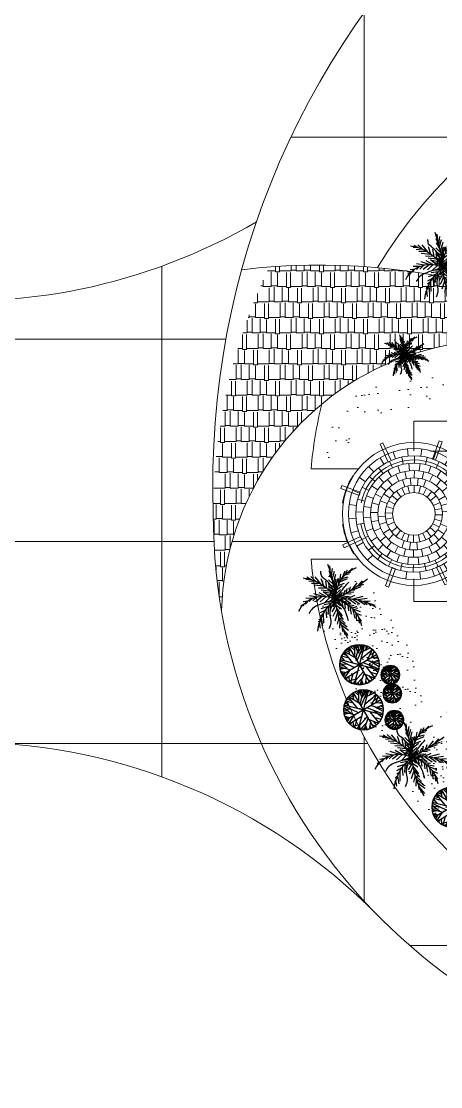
# Model space of a CAD drawing. Header units: millimetres. Extents: x 287 to 445, y 520 to 576.
# Drawn here: x 315.92 to 322.5, y 534.36 to 551.1 of the extents above; entities that cross this region are included whole.
import ezdxf

# ---------------------------------------------------------------- set-up
doc = ezdxf.new("R2010")
doc.units = ezdxf.units.MM
doc.header["$LTSCALE"] = 0.015
for name, color, linetype, lineweight in [('Layer2', 32, 'Continuous', 9), ('MOBILIARIO1', 34, 'Continuous', 9), ('pasto', 56, 'Continuous', 5), ('PISOS', 7, 'Continuous', 18), ('rene pluma 01', 135, 'Continuous', 9), ('rene pluma02', 25, 'Continuous', 20), ('vereda', 31, 'Continuous', 13)]:
    doc.layers.add(name, color=color, linetype=linetype, lineweight=lineweight)
doc.layers.add('puntos alameda', color=94, linetype='Continuous')
pattern_1 = [(0, (-12.079, 0), (0, 3.175), []), (90, (-12.079, 0), (-3.175, 2e-16), [])]

# ---------------------------------------------------------------- blocks, each defined once
blk = doc.blocks.new('A$C09AA4061')
at = {"layer": 'rene pluma02'}
for p, q in [((5.217, 10.8), (5.1, 11.39)), ((6.259, 10.89), (6.274, 11.492)), ((7.296, 10.75), (7.441, 11.334)), ((3.317, 9.956), (2.959, 10.44)), ((4.221, 10.484), (3.976, 11.034)), ((4.892, 10.096), (4.71, 10.669)), ((5.788, 10.275), (5.736, 10.874)), ((6.701, 10.253), (6.781, 10.849)), ((7.587, 10.032), (7.796, 10.596)), ((8.276, 10.387), (8.546, 10.925)), ((2.552, 9.244), (2.096, 9.637)), ((3.324, 9.181), (2.915, 9.622)), ((4.057, 9.726), (3.754, 10.245)), ((4.709, 9.384), (4.465, 9.934)), ((5.453, 9.621), (5.335, 10.21)), ((5.892, 9.077), (5.84, 9.676)), ((6.231, 9.688), (6.245, 10.289)), ((6.54, 9.061), (6.62, 9.657)), ((7.004, 9.584), (7.15, 10.167)), ((7.736, 9.312), (8.006, 9.85)), ((8.403, 9.622), (8.73, 10.126)), ((9.153, 9.817), (9.535, 10.283)), ((2.728, 8.49), (2.232, 8.829)), ((3.462, 8.459), (3.007, 8.852)), ((4.034, 8.991), (3.676, 9.474)), ((4.143, 8.301), (3.734, 8.741)), ((4.664, 8.687), (4.36, 9.206)), ((5.196, 8.285), (4.953, 8.835)), ((5.256, 8.95), (5.074, 9.523)), ((5.688, 8.441), (5.57, 9.031)), ((6.202, 8.486), (6.216, 9.087)), ((6.713, 8.417), (6.859, 9)), ((7.169, 8.904), (7.378, 9.468)), ((7.748, 8.613), (8.075, 9.118)), ((8.391, 8.887), (8.772, 9.352)), ((9.109, 9.043), (9.539, 9.464)), ((9.884, 9.07), (10.358, 9.44)), ((1.96, 8.382), (1.429, 8.665)), ((2.298, 7.684), (1.739, 7.907)), ((3.021, 7.815), (2.491, 8.099)), ((3.72, 7.81), (3.224, 8.15)), ((4.373, 7.674), (3.918, 8.067)), ((4.962, 7.42), (4.552, 7.86)), ((5.27, 7.648), (4.967, 8.168)), ((5.62, 7.804), (5.438, 8.377)), ((5.996, 7.879), (5.944, 8.478)), ((6.379, 7.87), (6.459, 8.466)), ((6.751, 7.777), (6.96, 8.341)), ((7.093, 7.605), (7.421, 8.109)), ((7.629, 7.957), (8.01, 8.422)), ((8.06, 7.494), (8.551, 7.84)), ((8.25, 8.203), (8.679, 8.623)), ((8.723, 7.565), (9.25, 7.855)), ((8.937, 8.329), (9.411, 8.699)), ((9.777, 8.144), (10.303, 8.434)), ((10.53, 7.962), (11.086, 8.193)), ((1.572, 7.411), (0.992, 7.571)), ((2.731, 7.09), (2.152, 7.251)), ((3.414, 7.238), (2.856, 7.461)), ((4.082, 7.249), (3.551, 7.532)), ((4.531, 6.792), (3.973, 7.015)), ((4.712, 7.13), (4.216, 7.47)), ((7.39, 7.362), (7.82, 7.782)), ((7.67, 6.985), (8.196, 7.275)), ((8.308, 7.042), (8.864, 7.272)), ((8.971, 6.966), (9.549, 7.133)), ((9.419, 7.502), (9.975, 7.732)), ((10.126, 7.301), (10.704, 7.468)), ((10.822, 6.958), (11.415, 7.061)), ((1.406, 6.378), (0.805, 6.408)), ((2.054, 6.804), (1.461, 6.899)), ((2.607, 6.319), (2.007, 6.349)), ((3.242, 6.613), (2.648, 6.708)), ((3.89, 6.77), (3.311, 6.93)), ((4.429, 6.422), (3.835, 6.518)), ((7.816, 6.631), (8.394, 6.798)), ((7.882, 6.253), (8.482, 6.29)), ((8.452, 6.547), (9.044, 6.649)), ((9.082, 6.327), (9.682, 6.364)), ((9.637, 6.752), (10.229, 6.855)), ((10.282, 6.401), (10.883, 6.438)), ((1.471, 5.334), (0.878, 5.232)), ((2.01, 5.892), (1.41, 5.855)), ((2.655, 5.54), (2.063, 5.437)), ((3.21, 5.965), (2.61, 5.928)), ((3.321, 5.327), (2.743, 5.159)), ((3.84, 5.746), (3.248, 5.643)), ((3.984, 5.251), (3.428, 5.02)), ((4.41, 6.039), (3.81, 6.002)), ((4.476, 5.662), (3.898, 5.494)), ((4.622, 5.308), (4.096, 5.018)), ((7.761, 5.501), (8.319, 5.278)), ((7.863, 5.87), (8.457, 5.775)), ((8.402, 5.523), (8.981, 5.362)), ((9.05, 5.68), (9.644, 5.584)), ((9.685, 5.973), (10.285, 5.944)), ((10.238, 5.489), (10.831, 5.393)), ((10.886, 5.914), (11.487, 5.885)), ((2.166, 4.992), (1.588, 4.824)), ((2.945, 4.628), (2.402, 4.37)), ((3.569, 4.728), (3.042, 4.438)), ((4.302, 4.705), (3.829, 4.334)), ((4.903, 4.931), (4.473, 4.51)), ((5.199, 4.688), (4.872, 4.183)), ((5.541, 4.516), (5.332, 3.952)), ((5.913, 4.423), (5.833, 3.827)), ((6.296, 4.414), (6.348, 3.815)), ((6.672, 4.489), (6.854, 3.916)), ((7.023, 4.644), (7.326, 4.125)), ((7.33, 4.873), (7.74, 4.432)), ((7.58, 5.163), (8.076, 4.823)), ((7.919, 4.618), (8.374, 4.226)), ((8.21, 5.044), (8.741, 4.76)), ((8.572, 4.483), (9.068, 4.143)), ((8.878, 5.055), (9.436, 4.832)), ((9.271, 4.477), (9.802, 4.194)), ((9.561, 5.202), (10.14, 5.042)), ((9.994, 4.609), (10.553, 4.385)), ((10.72, 4.882), (11.3, 4.721)), ((1.762, 4.33), (1.206, 4.1)), ((2.62, 3.969), (2.109, 3.653)), ((3.355, 3.964), (2.882, 3.593)), ((4.043, 4.09), (3.613, 3.67)), ((4.544, 3.679), (4.217, 3.175)), ((4.663, 4.336), (4.282, 3.871)), ((5.579, 3.876), (5.434, 3.292)), ((6.09, 3.807), (6.076, 3.205)), ((6.604, 3.851), (6.722, 3.261)), ((7.541, 4.267), (7.9, 3.784)), ((7.629, 3.605), (7.932, 3.086)), ((8.149, 3.992), (8.559, 3.552)), ((8.83, 3.833), (9.285, 3.441)), ((9.564, 3.803), (10.06, 3.463)), ((10.332, 3.911), (10.863, 3.627)), ((2.266, 3.414), (1.774, 3.067)), ((3.183, 3.249), (2.753, 2.829)), ((3.901, 3.405), (3.52, 2.94)), ((3.889, 2.67), (3.562, 2.166)), ((4.556, 2.98), (4.286, 2.443)), ((5.123, 3.388), (4.914, 2.824)), ((5.288, 2.709), (5.142, 2.125)), ((5.752, 3.231), (5.672, 2.635)), ((6.4, 3.216), (6.452, 2.617)), ((6.839, 2.672), (6.957, 2.082)), ((7.036, 3.342), (7.218, 2.769)), ((7.584, 2.908), (7.828, 2.358)), ((8.258, 3.302), (8.616, 2.819)), ((8.968, 3.111), (9.377, 2.671)), ((9.741, 3.048), (10.196, 2.655)), ((3.139, 2.475), (2.758, 2.01)), ((4.705, 2.261), (4.496, 1.697)), ((5.591, 2.039), (5.511, 1.443)), ((6.062, 2.604), (6.047, 2.003)), ((6.504, 2.018), (6.556, 1.419)), ((7.4, 2.196), (7.582, 1.623)), ((8.071, 1.809), (8.316, 1.259)), ((8.235, 2.567), (8.538, 2.048)), ((8.975, 2.336), (9.333, 1.853)), ((6.033, 1.402), (6.019, 0.8)), ((7.075, 1.493), (7.193, 0.902))]:
    blk.add_line(p, q, dxfattribs=at)
for points in [[(7.882, 12.225), (7.624, 12.292), (7.217, 10.744), (7.475, 10.676)], [(2.843, 11.543), (3.073, 11.677), (3.88, 10.294), (3.65, 10.16)], [(11.677, 9.219), (11.542, 9.45), (10.16, 8.643), (10.294, 8.412)], [(0, 7.625), (0.068, 7.883), (1.616, 7.476), (1.548, 7.218)], [(12.292, 4.667), (12.224, 4.409), (10.676, 4.816), (10.744, 5.075)], [(0.75, 2.843), (0.615, 3.074), (1.998, 3.88), (2.133, 3.65)], [(9.219, 0.615), (9.449, 0.75), (8.643, 2.133), (8.412, 1.998)], [(4.41, 0.068), (4.668, 0), (5.075, 1.548), (4.817, 1.616)]]:
    blk.add_lwpolyline(points, close=True, dxfattribs=at)
for radius in [5.835, 5.347, 4.745, 4.144, 3.543, 2.942, 2.34, 1.739]:
    blk.add_circle((6.146, 6.146), radius, dxfattribs=at)
for radius, start, end in [(4.405, 196.62472, 173.68435), (5.878, 153.31783, 177.01051), (5.878, 194.15014, 219.11783)]:
    blk.add_arc((6.146, 6.146), radius, start, end, dxfattribs=at)
blk = doc.blocks.new('i')
at = {"layer": 'puntos alameda'}
for points in [[(6835.99, 3373.66), (6835.19, 3373.05), (6835.27, 3373.77)], [(6835.98, 3374.24), (6835.4, 3373.52), (6835.55, 3374.13)], [(6832.64, 3373.38), (6832.55, 3372.67), (6832.41, 3372.82)], [(6832.47, 3372.41), (6832.75, 3372.13), (6832.88, 3373.08)], [(6833.06, 3372.78), (6833.03, 3371.58), (6832.64, 3371.93)], [(6834.41, 3372.48), (6834.71, 3371.51), (6835.38, 3372.32)], [(6835.61, 3372.81), (6834.86, 3372.09), (6834.66, 3372.9)], [(6834.98, 3373.37), (6835, 3372.54), (6835.86, 3373.21)], [(6837.57, 3372.53), (6837.18, 3372), (6837.29, 3372.78)], [(6832.67, 3371.5), (6833.3, 3371.16), (6833.36, 3372.11)], [(6832.74, 3371.01), (6833.63, 3370.73), (6833.55, 3371.73)], [(6833.81, 3371.26), (6833.93, 3370.42), (6833.09, 3370.57)], [(6834.06, 3371.42), (6834.54, 3370.61), (6835.17, 3371.07)], [(6835.3, 3371.89), (6834.6, 3371), (6834.15, 3371.95)], [(6836.68, 3370.68), (6835.92, 3370.57), (6835.99, 3371.31)], [(6836.36, 3371.69), (6836.19, 3370.78), (6837.11, 3370.96)], [(6837.42, 3371.41), (6836.5, 3371.07), (6836.76, 3372.17)], [(6837.01, 3372.47), (6836.91, 3371.56), (6837.52, 3371.82)], [(6830.3, 3370.68), (6830.7, 3370.44), (6830.55, 3370.74)], [(6830.57, 3370.16), (6831.15, 3370.08), (6830.82, 3370.48)], [(6830.92, 3369.74), (6831.73, 3369.77), (6831.32, 3370.17)], [(6831.34, 3369.45), (6832.24, 3369.61), (6831.74, 3370.1)], [(6832.12, 3370.12), (6832.85, 3369.54), (6831.87, 3369.24)], [(6832.46, 3369.09), (6833.32, 3369.57), (6832.63, 3370.21)], [(6833.19, 3370.29), (6833.82, 3369.67), (6832.99, 3369.02)], [(6833.62, 3370.25), (6834.25, 3370.12), (6834.1, 3370.72)], [(6833.77, 3369.26), (6834.21, 3369.81), (6833.79, 3370.17)], [(6835, 3370.67), (6834.5, 3370.23), (6834.15, 3370.82)], [(6835.36, 3370.02), (6834.79, 3370.02), (6835.01, 3370.48)], [(6835.48, 3369.69), (6834.92, 3369.92), (6835.77, 3370.35)], [(6835.73, 3370.21), (6835.15, 3370.15), (6835.32, 3370.76)], [(6836.1, 3369.56), (6835.47, 3369.83), (6836.29, 3370.43)], [(6836.16, 3370.44), (6835.52, 3370.33), (6835.62, 3371)], [(6836.73, 3369.47), (6835.97, 3369.83), (6836.86, 3370.47)], [(6837.72, 3369.56), (6836.51, 3369.88), (6837.36, 3370.47)], [(6838.24, 3369.83), (6837.11, 3369.98), (6837.99, 3370.53)], [(6838.59, 3370.12), (6837.85, 3370.18), (6838.22, 3370.57)], [(6839.06, 3370.62), (6838.36, 3370.38), (6838.68, 3370.68)], [(6832.72, 3368.77), (6833.7, 3368.89), (6833.7, 3368.13)], [(6834.04, 3368.58), (6834.01, 3369.24), (6833.17, 3369.07)], [(6833.57, 3369.33), (6834.24, 3369.57), (6834.24, 3368.97)], [(6833.63, 3368.34), (6834.31, 3368.84), (6834.47, 3367.96)], [(6833.77, 3368.75), (6834.36, 3369.15), (6834.46, 3368.36)], [(6833.91, 3369.01), (6834.38, 3369.5), (6834.52, 3368.88)], [(6834.97, 3369.21), (6834.47, 3369.57), (6834.39, 3368.9)], [(6835.05, 3368.75), (6834.49, 3369.3), (6834.43, 3368.54)], [(6835.23, 3368.29), (6834.57, 3368.83), (6834.57, 3367.97)], [(6835, 3369.26), (6834.71, 3369.81), (6835.13, 3369.89)], [(6835.57, 3369.76), (6834.98, 3369.66), (6835.28, 3369.07)], [(6835.62, 3368.82), (6835.29, 3369.49), (6835.95, 3369.56)], [(6836.31, 3369.28), (6835.72, 3369.24), (6835.85, 3368.64)], [(6836.22, 3368.42), (6836.05, 3369.04), (6836.63, 3369.03)], [(6837.47, 3368.43), (6836.36, 3368.85), (6837.03, 3367.94)], [(6831.02, 3367.24), (6831.53, 3367.54), (6830.92, 3367.56)], [(6831.5, 3367.19), (6832.06, 3367.73), (6831.28, 3367.8)], [(6831.96, 3367.22), (6832.6, 3368.01), (6831.6, 3368.02)], [(6831.88, 3368.2), (6833.05, 3368.31), (6832.75, 3367.45)], [(6833.24, 3367.73), (6833.39, 3368.59), (6832.42, 3368.57)], [(6833.59, 3367.97), (6834.24, 3368.46), (6834.54, 3367.46)], [(6833.62, 3367.57), (6834.17, 3368.1), (6834.5, 3366.89)], [(6833.69, 3366.95), (6834.05, 3367.57), (6834.33, 3366.55)], [(6834.57, 3367.97), (6834.77, 3367.43), (6834.75, 3368.26), (6835.53, 3367.98)], [(6835.86, 3367.48), (6834.94, 3367.87), (6835.1, 3366.91)], [(6835.57, 3366.53), (6835.21, 3367.44), (6835.95, 3367.24)], [(6837.65, 3367.72), (6837.06, 3368.35), (6837.84, 3368.12)], [(6834.07, 3366.22), (6833.94, 3367.14), (6833.68, 3366.5)], [(6833.74, 3365.91), (6833.82, 3366.69)], [(6836.1, 3366.87), (6835.55, 3367.04), (6835.9, 3366.37)], [(6836.49, 3366.2), (6835.98, 3366.66), (6836.23, 3366.68)]]:
    blk.add_lwpolyline(points, dxfattribs=at)
for centre, radius, start, end in [((6845.11, 3369.14), 10.67, 149.2725, 175.7189), ((6837.86, 3374.37), 5.58, 186.8007, 232.5313), ((6833.61, 3373.88), 4.03, 282.3691, 348.2759), ((6832.93, 3372.75), 3.2, 206.1678, 298.8527), ((6830.03, 3372.38), 5.07, 276.4241, 331.1994), ((6814.48, 3372.25), 20.12, 341.0229, 353.4051), ((6835.7, 3376.51), 6.69, 259.4397, 302.1776), ((6816.6, 3337.66), 36.9, 53.9971, 61.0215), ((6838.32, 3369.72), 3.86, 176.7505, 249.5716)]:
    blk.add_arc(centre, radius, start, end, dxfattribs=at)
for points in [[(6834.47, 3369.94), (6833.76, 3371.84), (6833.89, 3372.69), (6833.66, 3373.46)], [(6834.47, 3369.94), (6832.57, 3370.54), (6831.69, 3371.03), (6831.28, 3371.61)], [(6834.47, 3369.94), (6835.61, 3371.35), (6835.9, 3372.25), (6835.95, 3372.44)], [(6834.47, 3369.94), (6833.44, 3367.73), (6832.77, 3367.07), (6832.68, 3366.56)], [(6834.47, 3369.94), (6835.56, 3368.39), (6836.04, 3367.85)]]:
    blk.add_spline(points, degree=3, dxfattribs=at)
blk = doc.blocks.new('Tree - deciduous plan')
for p, q in [((-49.8627, 32.8214), (-32.7853, 32.8214)), ((-45.8134, 38.2383), (-40.5318, 33.0471)), ((-43.8768, 36.4326), (-44.405, 40.2696)), ((42, 42), (-42, -42)), ((42, -42), (-42, 42)), ((-40.1797, 44.558), (-36.4825, 43.2038)), ((-37.0107, 47.0408), (-35.25, 35.5298)), ((-32.6092, 50.4264), (-23.2782, 23.5674)), ((-31.2008, 51.1035), (-0.2149, 20.1818)), ((-26.4472, 46.5894), (-26.2712, 53.8116)), ((-22.0458, 42.0753), (-16.5881, 57.6486)), ((-21.1656, 55.8436), (-0.0388, 45.0094)), ((-12.5388, 54.9406), (-7.9613, 59.4546)), ((-12.3627, 32.1443), (-12.5388, 58.7776)), ((-5.3205, 59.6806), (16.5105, 16.7963)), ((2.426, 54.9406), (-1.4472, 59.9056)), ((0, 59.9996), (0, -60)), ((0.4894, 48.6208), (3.6584, 59.6806)), ((18.2711, 35.5298), (5.419, 59.6806)), ((9.8203, 51.5549), (12.8133, 58.5516)), ((19.6795, 19.5047), (16.3344, 57.6486)), ((17.0387, 51.1035), (23.2006, 55.1666)), ((17.7429, 43.6552), (25.4894, 54.2636)), ((31.6513, 50.8778), (30.2429, 30.5643)), ((31.1232, 42.5267), (35.8767, 48.1693)), ((36.2288, 25.1474), (48.9049, 35.0784)), ((37.1091, 37.1098), (46.6161, 37.5612)), ((-59.7219, 2.8025), (-12.0106, 12.0565)), ((-32.2571, 20.6333), (-59.1937, 9.348)), ((-58.6656, 12.7336), (-35.9543, 7.5424)), ((-57.081, 17.9248), (-47.0458, 14.7649)), ((-56.0247, 20.859), (-20.8134, 20.859)), ((-54.7923, 24.4702), (-47.75, 21.0847)), ((-54.6162, -24.7335), (-20.2853, 0.0941)), ((-53.2078, 27.4044), (-40.1797, 20.859)), ((54.3626, 25.3731), (20.9119, 0.3198)), ((23.3767, 23.3417), (53.3063, 27.4044)), ((29.3626, -6.6771), (59.4682, 7.091)), ((38.5175, 13.4107), (58.2359, 13.6364)), ((-60, 0), (60, 0)), ((-59.7219, -4.8714), (-54.2641, -6.6771)), ((-45.2853, -0.1316), (-59.0177, -10.0627)), ((-58.4895, -12.3197), (-36.4825, -11.6426)), ((-57.081, -18.4138), (-45.2853, -17.9624)), ((-52.6797, -18.188), (-55.4966, -22.0251)), ((-53.2078, -27.442), (-16.7641, -16.6081)), ((-38.9472, -29.0219), (-51.4472, -30.6018)), ((-47.2219, -19.3166), (-50.2148, -26.3135)), ((-46.5177, -30.1504), (-49.5106, -33.536)), ((-35.9543, -22.4765), (-44.0529, -40.5329)), ((-19.9331, -20.2194), (-28.5599, -52.721)), ((-14.8275, -15.0282), (-14.6515, -57.6865)), ((-10.074, -10.0627), (-2.5036, -59.7178)), ((-0.0388, -19.0909), (25.8415, -53.8495)), ((9.2922, -9.1598), (59.6443, -2.8401)), ((18.6232, -18.6394), (26.7218, -53.3981)), ((18.7992, -18.6394), (57.3556, -17.2853)), ((26.3697, -18.4138), (58.9401, -9.8369)), ((30.419, -30.1504), (32.3556, -50.0125)), ((31.4753, -31.279), (49.6091, -33.3103)), ((38.1654, -18.188), (52.426, -29.0219)), ((45.9119, -24.0564), (55.595, -22.2508)), ((-32.4331, -32.4075), (-48.1021, -35.5674)), ((-43.7008, -34.6645), (-46.6937, -37.373)), ((-24.6867, -37.8244), (-38.7712, -45.7241)), ((-26.2712, -43.9185), (-34.7219, -48.6583)), ((-14.6515, -36.2445), (-27.6797, -52.9467)), ((-14.6515, -47.3041), (-25.0388, -54.3009)), ((-21.5177, -45.4984), (-19.9331, -56.1065)), ((-14.6515, -32.1818), (-3.912, -59.4922)), ((-8.4895, -47.5298), (-11.4825, -58.5893)), ((-6.3768, -52.721), (-9.3698, -58.815)), ((-6.2008, -36.2445), (17.919, -57.0094)), ((8.4119, -53.1724), (3.8344, -59.4922)), ((5.9471, -46.6269), (10.5246, -58.5893)), ((22.8485, -36.4702), (35.3485, -48.4326)), ((24.7852, -44.8213), (23.0246, -54.978)), ((41.5105, -32.6332), (46.088, -38.0501))]:
    blk.add_line(p, q)
blk.add_circle((0, 0), 60)

msp = doc.modelspace()

# ---------------------------------------------------------------- hatches: boundary and pattern name
at = {"layer": 'Layer2'}
h = msp.add_hatch(dxfattribs=at)
h.set_pattern_fill('AR-RSHKE', color=256, scale=0.0008, style=0)
h.set_pattern_definition([(0, (-12.07894, 0), (0.51816, 0.24384), [0.12192, -0.1016, 0.14224, -0.06096, 0.18288, -0.08128]), (0, (-11.95702, 0.01016), (0.51816, 0.24384), [0.1016, -0.38608, 0.08128, -0.12192]), (0, (-11.71318, -0.01524), (0.51816, 0.24384), [0.06096, -0.62992]), (90, (-12.07894, 0), (-0.17272, 0.24384), [0.23368, -0.74168]), (90, (-11.95702, 0), (-0.17272, 0.24384), [0.2286, -0.74676]), (90, (-11.85542, 0), (-0.17272, 0.24384), [0.21336, -0.762]), (90, (-11.71318, -0.01524), (-0.17272, 0.24384), [0.23368, -0.74168]), (90, (-11.65222, -0.01524), (-0.17272, 0.24384), [0.23368, -0.74168]), (90, (-11.46934, 0), (-0.17272, 0.24384), [0.22352, -0.75184])])
h.paths.add_polyline_path([(319.811, 547.238, 0.111881), (318.932, 543.359, 0.042603), (319.062, 541.833, -0.690093), (326.715, 544.55, -0.080873), (327.156, 544.875, 0.196988)])
at = {"layer": 'pasto', "ltscale": 0.3}
h = msp.add_hatch(dxfattribs=at)
h.set_pattern_fill('AR-SAND', color=256, scale=0.01, style=0)
h.set_pattern_definition([(37.5, (237.249, 649.2464), (-0.0160003, 0.4894132), [0, -0.38608, 0, -0.4318, 0, -0.41275]), (7.5, (237.249, 649.2464), (0.4495233, 0.716825), [0, -0.20828, 0, -0.34798, 0, -0.13335]), (327.5, (236.93657, 649.2464), (0.7909924, 0.0014372), [0, -0.127, 0, -0.4572, 0, -0.5969]), (317.5, (236.9366, 649.2464), (0.7635565, 0.2229293), [0, -0.0635, 0, -0.29972, 0, -0.3429])])
h.paths.add_polyline_path([(320.584, 544.069), (320.975, 544.069), (321.235, 544.329), (321.384, 544.478), (321.384, 544.85), (321.682, 544.85), (321.905, 544.85), (322.101, 545.045), (322.24, 545.185), (322.929, 544.98), (323.357, 544.999), (323.804, 545.11), (324.157, 545.166), (324.734, 545.11), (325.088, 545.036), (325.348, 545.259), (324.641, 545.445), (324.101, 545.426), (323.729, 545.668), (323.45, 545.78), (322.724, 545.687), (322.054, 545.575), (321.328, 545.352), (320.956, 545.11), (320.789, 544.776), (320.714, 544.366), (320.64, 544.125)])
h = msp.add_hatch(dxfattribs=at)
h.set_pattern_fill('AR-SAND', color=256, scale=0.008, style=0)
h.set_pattern_definition([(37.5, (336.92142, 322.00558), (-0.01280025, 0.3915306), [0, -0.308864, 0, -0.34544, 0, -0.3302]), (7.5, (336.9214, 322.0056), (0.3596186, 0.5734601), [0, -0.166624, 0, -0.278384, 0, -0.10668]), (327.5, (336.6715, 322.0056), (0.6327939, 0.00114975), [0, -0.1016, 0, -0.36576, 0, -0.47752]), (317.5, (336.6715, 322.0056), (0.6108452, 0.1783435), [0, -0.0508, 0, -0.239776, 0, -0.27432])])
edge = h.paths.add_edge_path()
edge.add_arc((320.986, 541.86), 0.588, 0, 360)
h = msp.add_hatch(dxfattribs=at)
h.set_pattern_fill('AR-SAND', color=256, scale=0.008, style=0)
h.set_pattern_definition([(37.5, (337.19572, 321.57926), (-0.01280025, 0.3915306), [0, -0.308864, 0, -0.34544, 0, -0.3302]), (7.5, (337.1957, 321.57926), (0.3596186, 0.5734601), [0, -0.166624, 0, -0.278384, 0, -0.10668]), (327.5, (336.9458, 321.57926), (0.6327939, 0.00114975), [0, -0.1016, 0, -0.36576, 0, -0.47752]), (317.5, (336.9458, 321.57926), (0.6108452, 0.1783435), [0, -0.0508, 0, -0.239776, 0, -0.27432])])
edge = h.paths.add_edge_path()
edge.add_arc((321.26, 541.434), 0.588, 0, 360)
h = msp.add_hatch(dxfattribs=at)
h.set_pattern_fill('AR-SAND', color=256, scale=0.008, style=0)
h.set_pattern_definition([(37.5, (337.43954, 321.1834), (-0.01280025, 0.3915306), [0, -0.308864, 0, -0.34544, 0, -0.3302]), (7.5, (337.43954, 321.1834), (0.3596186, 0.5734601), [0, -0.166624, 0, -0.278384, 0, -0.10668]), (327.5, (337.1896, 321.1834), (0.6327939, 0.00114975), [0, -0.1016, 0, -0.36576, 0, -0.47752]), (317.5, (337.1896, 321.1834), (0.6108452, 0.1783435), [0, -0.0508, 0, -0.239776, 0, -0.27432])])
edge = h.paths.add_edge_path()
edge.add_arc((321.504, 541.038), 0.588, 0, 360)
h = msp.add_hatch(dxfattribs=at)
h.set_pattern_fill('AR-SAND', color=256, scale=0.008, style=0)
h.set_pattern_definition([(37.5, (337.56145, 320.63525), (-0.01280025, 0.3915306), [0, -0.308864, 0, -0.34544, 0, -0.3302]), (7.5, (337.56145, 320.63525), (0.3596186, 0.5734601), [0, -0.166624, 0, -0.278384, 0, -0.10668]), (327.5, (337.3115, 320.63525), (0.6327939, 0.00114975), [0, -0.1016, 0, -0.36576, 0, -0.47752]), (317.5, (337.3115, 320.63525), (0.6108452, 0.1783435), [0, -0.0508, 0, -0.239776, 0, -0.27432])])
edge = h.paths.add_edge_path()
edge.add_arc((321.626, 540.49), 0.588, 0, 360)
h = msp.add_hatch(dxfattribs=at)
h.set_pattern_fill('AR-SAND', color=256, scale=0.008, style=0)
h.set_pattern_definition([(37.5, (338.78055, 319.87396), (-0.01280025, 0.3915306), [0, -0.308864, 0, -0.34544, 0, -0.3302]), (7.5, (338.78055, 319.87396), (0.3596186, 0.5734601), [0, -0.166624, 0, -0.278384, 0, -0.10668]), (327.5, (338.5306, 319.87396), (0.6327939, 0.00114975), [0, -0.1016, 0, -0.36576, 0, -0.47752]), (317.5, (338.5306, 319.87396), (0.6108452, 0.1783435), [0, -0.0508, 0, -0.239776, 0, -0.27432])])
edge = h.paths.add_edge_path()
edge.add_arc((322.845, 539.728), 0.588, 0, 360)
h = msp.add_hatch(dxfattribs=at)
h.set_pattern_fill('AR-SAND', color=256, scale=0.008, style=0)
h.set_pattern_definition([(37.5, (338.90406, 319.60364), (-0.01280025, 0.3915306), [0, -0.308864, 0, -0.34544, 0, -0.3302]), (7.5, (338.90406, 319.60364), (0.3596186, 0.5734601), [0, -0.166624, 0, -0.278384, 0, -0.10668]), (327.5, (338.65413, 319.60364), (0.6327939, 0.00114975), [0, -0.1016, 0, -0.36576, 0, -0.47752]), (317.5, (338.65413, 319.60364), (0.6108452, 0.1783435), [0, -0.0508, 0, -0.239776, 0, -0.27432])])
edge = h.paths.add_edge_path()
edge.add_arc((322.968, 539.458), 0.588, 0, 360)
h = msp.add_hatch(dxfattribs=at)
h.set_pattern_fill('AR-SAND', color=256, scale=0.008, style=0)
h.set_pattern_definition([(37.5, (338.69466, 319.45418), (-0.01280025, 0.3915306), [0, -0.308864, 0, -0.34544, 0, -0.3302]), (7.5, (338.69466, 319.4542), (0.3596186, 0.5734601), [0, -0.166624, 0, -0.278384, 0, -0.10668]), (327.5, (338.44472, 319.45418), (0.6327939, 0.00114975), [0, -0.1016, 0, -0.36576, 0, -0.47752]), (317.5, (338.4447, 319.4542), (0.6108452, 0.1783435), [0, -0.0508, 0, -0.239776, 0, -0.27432])])
edge = h.paths.add_edge_path()
edge.add_arc((322.759, 539.309), 0.588, 0, 360)
h = msp.add_hatch(dxfattribs=at)
h.set_pattern_fill('AR-SAND', color=256, scale=0.008, style=0)
h.set_pattern_definition([(37.5, (338.87415, 319.48407), (-0.01280025, 0.3915306), [0, -0.308864, 0, -0.34544, 0, -0.3302]), (7.5, (338.87415, 319.4841), (0.3596186, 0.5734601), [0, -0.166624, 0, -0.278384, 0, -0.10668]), (327.5, (338.6242, 319.48407), (0.6327939, 0.00114975), [0, -0.1016, 0, -0.36576, 0, -0.47752]), (317.5, (338.6242, 319.4841), (0.6108452, 0.1783435), [0, -0.0508, 0, -0.239776, 0, -0.27432])])
edge = h.paths.add_edge_path()
edge.add_arc((322.938, 539.339), 0.588, 0, 360)
h = msp.add_hatch(dxfattribs=at)
h.set_pattern_fill('AR-SAND', color=256, scale=0.008, style=0)
h.set_pattern_definition([(37.5, (338.3955, 319.33462), (-0.01280025, 0.3915306), [0, -0.308864, 0, -0.34544, 0, -0.3302]), (7.5, (338.3955, 319.3346), (0.3596186, 0.5734601), [0, -0.166624, 0, -0.278384, 0, -0.10668]), (327.5, (338.14556, 319.33462), (0.6327939, 0.00114975), [0, -0.1016, 0, -0.36576, 0, -0.47752]), (317.5, (338.14556, 319.3346), (0.6108452, 0.1783435), [0, -0.0508, 0, -0.239776, 0, -0.27432])])
edge = h.paths.add_edge_path()
edge.add_arc((322.46, 539.189), 0.588, 0, 360)
at = {"layer": 'PISOS'}
h = msp.add_hatch(dxfattribs=at)
h.set_pattern_fill('NET', color=256, style=0)
h.set_pattern_definition(pattern_1)
h.paths.add_polyline_path([(327.932, 550.859), (327.932, 552.359, 0.120804), (323.769, 551.338, 0.279427), (325.903, 554.859), (323.903, 554.859, -0.225052), (323.18, 553.333, 0.144371), (319.379, 547.195, -0.052475), (321.508, 547.228, -0.262989)])
h = msp.add_hatch(dxfattribs=at)
h.set_pattern_fill('NET', color=256, style=0)
h.set_pattern_definition([(180, (667.9433, 0), (0, 3.175), []), (90, (667.9433, 0), (3.175, 2e-16), [])])
h.paths.add_polyline_path([(323.18, 553.333, 0.225052), (323.903, 554.859), (325.903, 554.859, -0.279427), (323.769, 551.338, -0.120804), (327.932, 552.359), (327.932, 550.859, 0.11104), (324.722, 550.137), (321.604, 551.643, -0.045357)])
h = msp.add_hatch(dxfattribs=at)
h.set_pattern_fill('NET', color=256, style=0)
h.set_pattern_definition(pattern_1)
h.paths.add_polyline_path([(318.932, 543.359, -0.091632), (319.61, 547.947, -0.332506), (308.738, 549.192, 0.526757), (307.126, 548.842, -0.359856), (305.19, 547.242), (305.19, 545.242, 0.081212), (306.455, 545.448, -0.554141), (307.765, 544.372, 0.064656), (307.765, 542.054, -0.554141), (306.455, 540.977, 0.081212), (305.19, 541.184), (305.19, 539.184, -0.336599), (307.088, 537.742, 0.564204), (308.738, 537.284, -0.407921), (321.518, 537.045, -0.196864)])
h = msp.add_hatch(dxfattribs=at)
h.set_pattern_fill('NET', color=256, style=0)
h.set_pattern_definition(pattern_1)
h.paths.add_polyline_path([(320.633, 545.084, 0.217664), (319.062, 541.833, 0.066051), (319.767, 539.573), (321.128, 540.204, -0.168113)])
h = msp.add_hatch(dxfattribs=at)
h.set_pattern_fill('NET', color=256, style=0)
h.set_pattern_definition(pattern_1)
h.paths.add_polyline_path([(320.958, 543.359, -0.083066), (321.019, 543.724), (320.931, 543.757), (320.949, 543.805), (321.036, 543.772, -0.076837), (321.21, 544.068), (320.466, 544.068, 0.047405), (320.466, 542.649), (321.21, 542.649, -0.057578), (321.071, 542.866), (320.985, 542.827), (320.964, 542.873), (321.05, 542.913, -0.102402)])
h = msp.add_hatch(dxfattribs=at)
h.set_pattern_fill('NET', color=256, style=0)
h.set_pattern_definition(pattern_1)
h.paths.add_polyline_path([(321.128, 540.204), (319.767, 539.573, 0.127319), (322.629, 536.087, -0.0734), (323.158, 537.574, -0.11213)])

# ---------------------------------------------------------------- linework, layer by layer
at = {"layer": 'MOBILIARIO1'}
for centre, radius, start, end in [((320.601, 537.097), 10.172, 49.8756, 96.9005), ((323.404, 541.74), 4.343, 40.3288, 178.766)]:
    msp.add_arc(centre, radius, start, end, dxfattribs=at)
at = {"layer": 'PISOS'}
for p, q in [((322.344, 544.343), (323.523, 544.343)), ((320.466, 544.068), (321.21, 544.068)), ((320.466, 542.649), (321.21, 542.649))]:
    msp.add_line(p, q, dxfattribs=at)
for points in [[(322.08, 544.378), (322.08, 544.818)], [(322.08, 544.351), (322.08, 544.818), (323.523, 544.818)], [(323.523, 541.984), (322.08, 541.984), (322.08, 542.339)]]:
    msp.add_lwpolyline(points, dxfattribs=at)
for centre, radius, start, end in [((331.685, 543.819), 12.762, 131.121, 182.0666), ((327.932, 543.359), 7.5, 3.8226, 148.938), ((315.006, 555.841), 9.138, 226.6853, 300.2545), ((327.932, 543.359), 7.5, 166.702, 174.5719), ((327.932, 543.359), 9, 180, 0), ((327.932, 543.359), 7.5, 185.4281, 230.4652), ((315.006, 530.635), 9.138, 44.5483, 133.3147)]:
    msp.add_arc(centre, radius, start, end, dxfattribs=at)

# ---------------------------------------------------------------- block references
at = {"layer": 'puntos alameda', "color": 7, "linetype": 'ByBlock', "lineweight": 0}
for p, xscale, yscale, zscale, rotation in [((321.226, 540.989), -0.00524074937675885, 0.005240749376980602, 0.00524074937695538, 165.3294149665158), ((321.711, 540.829), -0.002465889593208719, 0.002465889593281645, 0.002465889593306685, 165.3294149663125), ((321.742, 540.538), -0.002465889593208719, 0.002465889593281645, 0.002465889593306685, 165.3294149663125), ((321.291, 540.28), -0.00524074937675885, 0.005240749376980602, 0.00524074937695538, 165.3294149665158), ((321.775, 540.121), -0.002465889593208719, 0.002465889593281645, 0.002465889593306685, 165.3294149663125), ((322.675, 538.751), -0.00524074937675885, 0.005240749376980602, 0.00524074937695538, 165.3294149665158)]:
    msp.add_blockref('Tree - deciduous plan', p, dxfattribs=dict(at, xscale=xscale, yscale=yscale, zscale=zscale, rotation=rotation))
at = {"layer": 'rene pluma 01', "xscale": 0.1924222747613769, "yscale": 0.1924222747613769, "zscale": 0.1924222747613769, "rotation": 354.4349621872698}
msp.add_blockref('A$C09AA4061', (320.789, 542.296), dxfattribs=at)
at = {"layer": 'vereda', "rotation": 180}
for p, xscale, yscale, zscale in [((-575.084, 989.825), -0.1313370107465062, 0.1313370107465062, 0.1313370107464868), ((-228.044, 817.015), -0.08047082699891916, 0.08047082699897601, 0.08047082699891862), ((-576.766, 984.611), -0.1313370107465062, 0.1313370107465062, 0.1313370107464868), ((-575.567, 982.13), -0.1313370107465062, 0.1313370107465062, 0.1313370107464868)]:
    msp.add_blockref('i', p, dxfattribs=dict(at, xscale=xscale, yscale=yscale, zscale=zscale))

doc.saveas('drawing.dxf')
